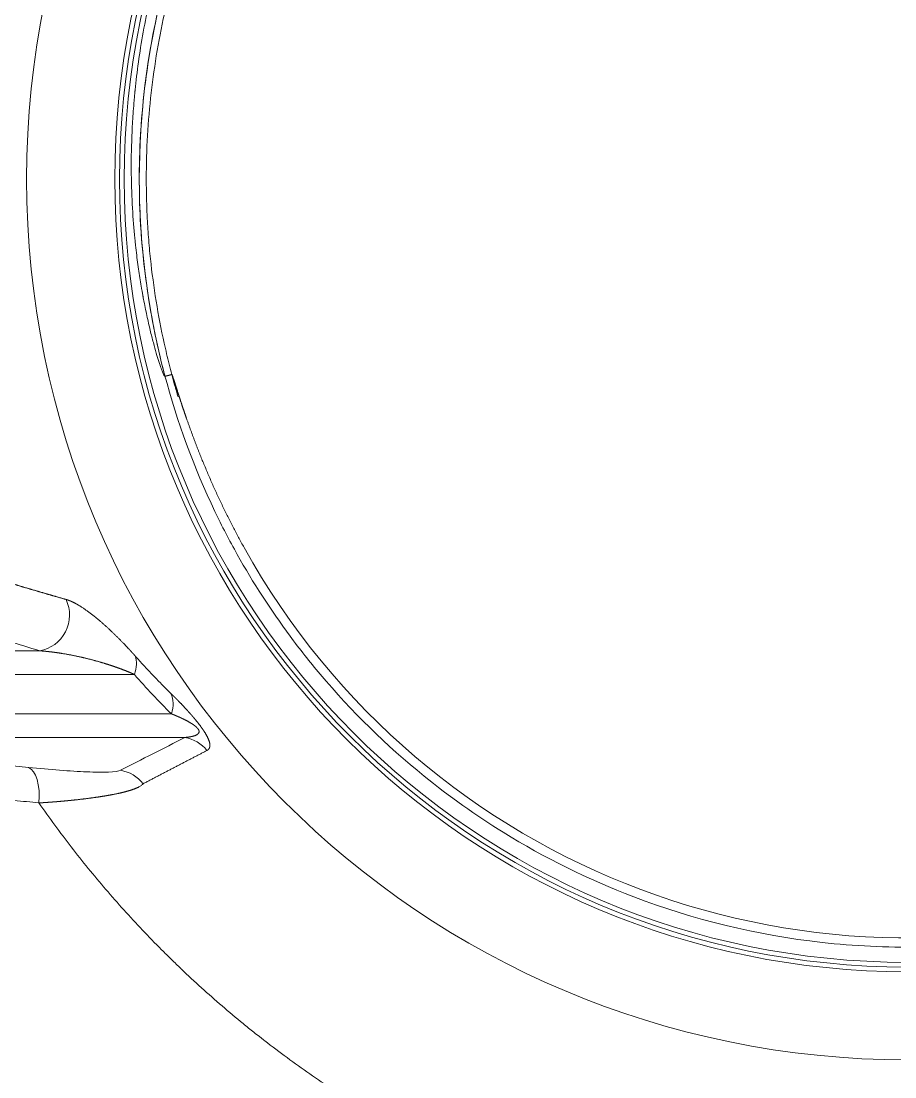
# Model space of a CAD drawing. Header units: millimetres. Extents: x 4664 to 8864, y -38 to 2932.
# Drawn here: x 8027.72 to 8059.36, y 1756.27 to 1794.49 of the extents above; entities that cross this region are included whole.
import ezdxf

# ---------------------------------------------------------------- set-up
doc = ezdxf.new("R2010")
doc.units = ezdxf.units.MM

msp = doc.modelspace()

# ---------------------------------------------------------------- linework, layer by layer
at = {"lineweight": 5}
for p, q in [((8019.143, 1771.695), (8028.396, 1771.695)), ((8031.823, 1770.839), (8019.317, 1770.839)), ((8019.317, 1769.414), (8033.163, 1769.414)), ((8033.649, 1768.558), (8019.143, 1768.558))]:
    msp.add_line(p, q, dxfattribs=at)
for radius in [31.888, 28.697, 28.528, 28.358]:
    msp.add_circle((8059.81, 1788.775), radius, dxfattribs=at)
msp.add_arc((8059.81, 1788.775), 27.471, 209.0561, 10.6295, dxfattribs=at)
at = {"lineweight": 5, "extrusion": (0, 0, -1)}
for centre, major_axis, ratio, start_param, end_param in [((8028.201, 1772.979), (-0.381, -1.249), 0.971679, 3.967045, 5.824969), ((8030.754, 1770.839), (-0.982, -0.861), 0.685493, 3.382416, 4.048812), ((8053.666, 1788.775), (28.646, 0), 0.967774, 2.368458, 2.437969), ((8032.094, 1769.414), (-0.92, -0.927), 0.712004, 3.391486, 4.097534), ((8033.454, 1767.274), (-0.593, 1.164), 0.984114, 0.629523, 1.361018), ((8060.005, 1755.641), (72.966, -11.202), 0.103887, 4.228301, 4.242301), ((8027.796, 1766.189), (-0.13, -1.299), 0.436932, 3.258064, 4.668755), ((8031.13, 1766.086), (0.596, -1.162), 0.984226, 3.773697, 4.519953), ((8059.81, 1754.357), (71.66, -11.206), 0.105691, 4.227721, 4.241721)]:
    msp.add_ellipse(centre, major_axis=major_axis, ratio=ratio, start_param=start_param, end_param=end_param, dxfattribs=at)
at = {"lineweight": 5}
for points, degree, knots in [([(8032.933, 1781.633), (8032.927, 1781.631), (8032.917, 1781.641), (8032.892, 1781.683), (8032.876, 1781.716), (8032.838, 1781.805), (8032.817, 1781.861), (8032.768, 1781.996), (8032.741, 1782.075), (8032.682, 1782.257), (8032.651, 1782.36), (8032.583, 1782.589), (8032.547, 1782.716), (8032.473, 1782.993), (8032.435, 1783.143), (8032.356, 1783.469), (8032.316, 1783.643), (8032.235, 1784.018), (8032.194, 1784.217), (8032.149, 1784.455), (8032.143, 1784.485), (8032.138, 1784.516), (8032.137, 1784.519), (8032.137, 1784.52), (8032.137, 1784.52), (8032.137, 1784.52), (8032.137, 1784.52), (8032.137, 1784.521), (8032.136, 1784.522), (8032.136, 1784.526), (8032.134, 1784.535), (8032.128, 1784.566), (8032.115, 1784.64), (8032.102, 1784.71), (8032.061, 1784.946), (8032.028, 1785.146), (8031.965, 1785.568), (8031.935, 1785.789), (8031.892, 1786.138), (8031.878, 1786.257), (8031.858, 1786.44), (8031.849, 1786.533), (8031.838, 1786.642), (8031.832, 1786.697), (8031.83, 1786.725), (8031.828, 1786.739), (8031.828, 1786.746), (8031.827, 1786.75), (8031.827, 1786.751), (8031.827, 1786.752), (8031.827, 1786.753), (8031.827, 1786.753), (8031.827, 1786.753), (8031.827, 1786.753), (8031.794, 1787.104), (8031.766, 1787.477), (8031.725, 1788.267), (8031.712, 1788.684), (8031.708, 1789.56), (8031.717, 1790.019), (8031.75, 1790.739), (8031.764, 1790.985), (8031.792, 1791.36), (8031.802, 1791.487), (8031.819, 1791.678), (8031.827, 1791.774), (8031.838, 1791.887), (8031.844, 1791.944), (8031.847, 1791.973), (8031.848, 1791.987), (8031.849, 1791.994), (8031.849, 1791.997), (8031.849, 1791.999), (8031.849, 1792), (8031.849, 1792.001), (8031.849, 1792.001), (8031.849, 1792.001), (8031.849, 1792.001), (8031.882, 1792.324), (8031.922, 1792.66), (8032.019, 1793.358), (8032.076, 1793.72), (8032.211, 1794.468), (8032.289, 1794.855), (8032.468, 1795.651), (8032.569, 1796.061), (8032.799, 1796.903), (8032.928, 1797.335), (8033.216, 1798.219), (8033.376, 1798.671), (8033.731, 1799.592), (8033.925, 1800.061), (8034.246, 1800.775), (8034.357, 1801.015), (8034.532, 1801.376), (8034.592, 1801.497), (8034.683, 1801.679), (8034.713, 1801.74), (8034.76, 1801.831), (8034.776, 1801.861), (8034.799, 1801.907), (8034.811, 1801.93), (8034.825, 1801.956), (8034.832, 1801.97), (8034.835, 1801.976), (8034.837, 1801.98), (8034.838, 1801.981), (8034.838, 1801.982), (8034.838, 1801.983), (8034.838, 1801.983), (8034.839, 1801.983), (8034.839, 1801.983), (8035.003, 1802.3), (8035.179, 1802.622), (8035.552, 1803.276), (8035.75, 1803.608), (8036.171, 1804.278), (8036.394, 1804.617), (8036.865, 1805.3), (8037.114, 1805.644), (8037.902, 1806.682), (8038.482, 1807.379), (8039.445, 1808.42), (8039.782, 1808.766), (8040.31, 1809.281), (8040.49, 1809.452), (8040.767, 1809.708), (8040.907, 1809.835), (8041.073, 1809.983), (8041.156, 1810.057), (8041.198, 1810.094), (8041.219, 1810.113), (8041.23, 1810.122), (8041.235, 1810.126), (8041.238, 1810.129), (8041.239, 1810.13), (8041.239, 1810.13), (8041.24, 1810.131), (8041.24, 1810.131), (8041.24, 1810.131), (8041.24, 1810.131), (8041.46, 1810.324), (8041.697, 1810.525), (8042.206, 1810.941), (8042.478, 1811.156), (8043.059, 1811.597), (8043.368, 1811.822), (8044.026, 1812.279), (8044.374, 1812.511), (8045.112, 1812.976), (8045.501, 1813.21), (8046.322, 1813.674), (8046.755, 1813.905), (8047.436, 1814.245), (8047.669, 1814.357), (8048.146, 1814.578), (8048.39, 1814.687), (8048.889, 1814.902), (8049.145, 1815.007), (8049.536, 1815.162), (8049.668, 1815.213), (8049.868, 1815.289), (8049.969, 1815.326), (8050.087, 1815.37), (8050.146, 1815.391), (8050.176, 1815.402), (8050.191, 1815.407), (8050.198, 1815.41), (8050.202, 1815.411), (8050.204, 1815.412), (8050.205, 1815.412), (8050.205, 1815.413), (8050.205, 1815.413), (8050.493, 1815.516), (8050.777, 1815.613), (8051.337, 1815.795), (8051.613, 1815.88), (8052.429, 1816.118), (8052.957, 1816.253), (8053.977, 1816.487), (8054.47, 1816.584), (8055.416, 1816.748), (8055.869, 1816.814), (8056.737, 1816.921), (8057.151, 1816.962), (8057.937, 1817.023), (8058.309, 1817.044), (8059.011, 1817.071), (8059.341, 1817.077), (8059.803, 1817.078), (8059.951, 1817.077), (8060.166, 1817.074), (8060.237, 1817.073), (8060.34, 1817.071), (8060.391, 1817.07), (8060.45, 1817.068), (8060.479, 1817.067), (8060.494, 1817.067), (8060.501, 1817.067), (8060.504, 1817.067), (8060.506, 1817.067), (8060.507, 1817.067), (8060.508, 1817.067), (8060.508, 1817.067), (8060.508, 1817.067), (8060.508, 1817.067), (8060.508, 1817.067), (8061.014, 1817.053), (8061.511, 1817.025), (8062.484, 1816.946), (8062.96, 1816.895), (8063.893, 1816.771), (8064.349, 1816.698), (8065.239, 1816.534), (8065.673, 1816.443), (8066.52, 1816.246), (8066.932, 1816.139), (8067.734, 1815.913), (8068.124, 1815.794), (8068.881, 1815.544), (8069.248, 1815.414), (8069.781, 1815.213), (8069.957, 1815.145), (8070.215, 1815.041), (8070.343, 1814.989), (8070.491, 1814.928), (8070.565, 1814.897), (8070.601, 1814.882), (8070.619, 1814.874), (8070.629, 1814.87), (8070.633, 1814.868), (8070.635, 1814.867), (8070.637, 1814.867), (8070.637, 1814.867), (8070.637, 1814.866), (8070.638, 1814.866), (8070.638, 1814.866), (8070.638, 1814.866), (8071.135, 1814.656), (8071.614, 1814.436), (8072.536, 1813.983), (8072.979, 1813.749), (8073.831, 1813.271), (8074.24, 1813.027), (8075.023, 1812.534), (8075.397, 1812.284), (8076.112, 1811.784), (8076.452, 1811.533), (8077.101, 1811.033), (8077.409, 1810.783), (8077.995, 1810.29), (8078.273, 1810.046), (8078.667, 1809.685), (8078.795, 1809.566), (8078.982, 1809.389), (8079.074, 1809.3), (8079.179, 1809.198), (8079.231, 1809.147), (8079.257, 1809.122), (8079.27, 1809.109), (8079.277, 1809.103), (8079.28, 1809.1), (8079.281, 1809.098), (8079.282, 1809.097), (8079.283, 1809.097), (8079.283, 1809.097), (8079.283, 1809.097), (8079.283, 1809.097), (8079.283, 1809.097), (8079.658, 1808.727), (8080.007, 1808.363), (8080.655, 1807.65), (8080.954, 1807.301), (8081.508, 1806.626), (8081.762, 1806.298), (8082.114, 1805.826), (8082.227, 1805.672), (8082.388, 1805.445), (8082.44, 1805.37), (8082.518, 1805.26), (8082.556, 1805.205), (8082.599, 1805.141), (8082.621, 1805.109), (8082.632, 1805.093), (8082.637, 1805.085), (8082.64, 1805.082), (8082.641, 1805.08), (8082.642, 1805.079), (8082.642, 1805.078), (8082.643, 1805.078), (8082.643, 1805.078), (8082.643, 1805.078), (8082.643, 1805.078), (8082.786, 1804.867), (8082.92, 1804.664), (8083.17, 1804.274), (8083.286, 1804.087), (8083.502, 1803.73), (8083.603, 1803.56), (8083.707, 1803.378), (8083.724, 1803.348), (8083.741, 1803.317), (8083.748, 1803.305), (8083.749, 1803.303), (8083.75, 1803.303), (8083.75, 1803.302), (8083.75, 1803.302), (8083.75, 1803.301), (8083.753, 1803.297), (8083.759, 1803.286), (8083.796, 1803.221), (8083.83, 1803.16), (8083.918, 1803.001), (8083.974, 1802.898), (8084.133, 1802.601), (8084.228, 1802.418), (8084.318, 1802.238), (8084.326, 1802.223), (8084.335, 1802.205), (8084.339, 1802.196), (8084.341, 1802.191), (8084.342, 1802.19), (8084.342, 1802.189), (8084.342, 1802.189), (8084.342, 1802.189), (8084.343, 1802.188), (8084.344, 1802.187), (8084.369, 1802.136), (8084.393, 1802.086), (8084.462, 1801.945), (8084.505, 1801.855), (8084.626, 1801.597), (8084.696, 1801.441), (8084.816, 1801.163), (8084.866, 1801.04), (8084.949, 1800.829), (8084.982, 1800.74), (8085.03, 1800.596), (8085.046, 1800.541), (8085.062, 1800.466), (8085.062, 1800.445), (8085.054, 1800.441)], 3, [0, 0, 0, 0, 0.003906, 0.003906, 0.007812, 0.007812, 0.011719, 0.011719, 0.015625, 0.015625, 0.019531, 0.019531, 0.023437, 0.023437, 0.027344, 0.027344, 0.03125, 0.03125, 0.035156, 0.035156, 0.035645, 0.035706, 0.035713, 0.035713, 0.035715, 0.035715, 0.035717, 0.035721, 0.035736, 0.035767, 0.035889, 0.036133, 0.037109, 0.039062, 0.039062, 0.046875, 0.046875, 0.054687, 0.054687, 0.058594, 0.058594, 0.060547, 0.061523, 0.062012, 0.062256, 0.062378, 0.062439, 0.062469, 0.062485, 0.062492, 0.062496, 0.062498, 0.062498, 0.0625, 0.0625, 0.078125, 0.078125, 0.09375, 0.09375, 0.109375, 0.109375, 0.117187, 0.117187, 0.121094, 0.121094, 0.123047, 0.124023, 0.124512, 0.124756, 0.124878, 0.124939, 0.124969, 0.124985, 0.124992, 0.124996, 0.124998, 0.124998, 0.125, 0.125, 0.140625, 0.140625, 0.15625, 0.15625, 0.171875, 0.171875, 0.1875, 0.1875, 0.203125, 0.203125, 0.21875, 0.21875, 0.234375, 0.234375, 0.242187, 0.242187, 0.246094, 0.246094, 0.248047, 0.248047, 0.249023, 0.249023, 0.249512, 0.249756, 0.249878, 0.249939, 0.249969, 0.249985, 0.249992, 0.249996, 0.249998, 0.249998, 0.25, 0.25, 0.265625, 0.265625, 0.28125, 0.28125, 0.296875, 0.296875, 0.3125, 0.3125, 0.34375, 0.34375, 0.359375, 0.359375, 0.367187, 0.367187, 0.371094, 0.373047, 0.374023, 0.374512, 0.374756, 0.374878, 0.374939, 0.374969, 0.374985, 0.374992, 0.374996, 0.374998, 0.374998, 0.375, 0.375, 0.390625, 0.390625, 0.40625, 0.40625, 0.421875, 0.421875, 0.4375, 0.4375, 0.453125, 0.453125, 0.46875, 0.46875, 0.476562, 0.476562, 0.484375, 0.484375, 0.492187, 0.492187, 0.496094, 0.496094, 0.498047, 0.499023, 0.499512, 0.499756, 0.499878, 0.499939, 0.499969, 0.499985, 0.499992, 0.499992, 0.5, 0.5, 0.507812, 0.507812, 0.515625, 0.515625, 0.53125, 0.53125, 0.546875, 0.546875, 0.5625, 0.5625, 0.578125, 0.578125, 0.59375, 0.59375, 0.609375, 0.609375, 0.617187, 0.617187, 0.621094, 0.621094, 0.623047, 0.624023, 0.624512, 0.624756, 0.624878, 0.624939, 0.624969, 0.624985, 0.624992, 0.624996, 0.624998, 0.624998, 0.625, 0.625, 0.640625, 0.640625, 0.65625, 0.65625, 0.671875, 0.671875, 0.6875, 0.6875, 0.703125, 0.703125, 0.71875, 0.71875, 0.734375, 0.734375, 0.742187, 0.742187, 0.746094, 0.748047, 0.749023, 0.749512, 0.749756, 0.749878, 0.749939, 0.749969, 0.749985, 0.749992, 0.749996, 0.749998, 0.749998, 0.75, 0.75, 0.765625, 0.765625, 0.78125, 0.78125, 0.796875, 0.796875, 0.8125, 0.8125, 0.828125, 0.828125, 0.84375, 0.84375, 0.859375, 0.859375, 0.867188, 0.867188, 0.871094, 0.873047, 0.874023, 0.874512, 0.874756, 0.874878, 0.874939, 0.874969, 0.874985, 0.874992, 0.874996, 0.874998, 0.874998, 0.875, 0.875, 0.890625, 0.890625, 0.90625, 0.90625, 0.921875, 0.921875, 0.929688, 0.929688, 0.933594, 0.933594, 0.935547, 0.936523, 0.937012, 0.937256, 0.937378, 0.937439, 0.937469, 0.937485, 0.937492, 0.937496, 0.937498, 0.937498, 0.9375, 0.9375, 0.945313, 0.945313, 0.953125, 0.953125, 0.960938, 0.960938, 0.961914, 0.962402, 0.962463, 0.962494, 0.962494, 0.962502, 0.962502, 0.962509, 0.962524, 0.962646, 0.962891, 0.964844, 0.964844, 0.96875, 0.96875, 0.976563, 0.976563, 0.977051, 0.977295, 0.977417, 0.977478, 0.977493, 0.977497, 0.977497, 0.977501, 0.977501, 0.977509, 0.977539, 0.978516, 0.978516, 0.980469, 0.980469, 0.984375, 0.984375, 0.988281, 0.988281, 0.992188, 0.992188, 0.996094, 0.996094, 1, 1, 1, 1]), ([(8085.054, 1800.441), (8084.836, 1800.912), (8084.346, 1801.9), (8083.216, 1803.872), (8081.859, 1805.792), (8079.569, 1808.457), (8076.95, 1810.825), (8072.988, 1813.397), (8069.76, 1814.83), (8066.948, 1815.672), (8064.088, 1816.335), (8061.159, 1816.632), (8056.462, 1816.513), (8052.404, 1815.76), (8047.472, 1813.829), (8044.426, 1812.038), (8041.173, 1809.524), (8038.676, 1807.03), (8036.258, 1803.702), (8034.562, 1800.609), (8032.835, 1796.22), (8031.969, 1791.585), (8031.99, 1786.886), (8032.375, 1783.972), (8033.163, 1780.542), (8034.18, 1777.779), (8035.803, 1774.653), (8037.08, 1772.679), (8039.263, 1769.917), (8041.781, 1767.448), (8045.606, 1764.731), (8050.331, 1762.39), (8055.498, 1761.124), (8061.377, 1760.839), (8066.049, 1761.494), (8071.077, 1763.222), (8074.205, 1764.887), (8077.564, 1767.267), (8080.167, 1769.657), (8082.726, 1772.89), (8084.244, 1775.406), (8085.26, 1777.52), (8086.368, 1780.258), (8087.267, 1783.682), (8087.735, 1788.364), (8087.489, 1792.48), (8086.343, 1797.676), (8084.465, 1802.001), (8081.504, 1806.363), (8079.089, 1808.927), (8075.462, 1811.921), (8071.894, 1814.012), (8066.919, 1815.782), (8063.451, 1816.425), (8059.351, 1816.661), (8055.827, 1816.416), (8051.825, 1815.491), (8048.516, 1814.269), (8044.862, 1812.365), (8041.558, 1809.912), (8038.278, 1806.559), (8035.898, 1803.203), (8033.822, 1798.997), (8032.6, 1795.068), (8031.854, 1789.868), (8032.041, 1785.532), (8032.729, 1782.402), (8032.933, 1781.635)], 3, [0, 0, 0, 0, 0.006314, 0.013403, 0.02746, 0.034433, 0.055153, 0.06884, 0.089355, 0.096186, 0.103009, 0.123487, 0.130312, 0.157651, 0.171295, 0.19176, 0.198582, 0.219083, 0.232739, 0.246379, 0.260023, 0.287433, 0.301147, 0.314851, 0.3217, 0.342232, 0.349066, 0.362718, 0.36954, 0.389996, 0.403578, 0.423785, 0.450318, 0.463364, 0.489074, 0.501707, 0.520457, 0.526663, 0.545233, 0.557589, 0.569977, 0.576192, 0.58243, 0.601358, 0.614143, 0.633596, 0.646759, 0.673678, 0.68739, 0.708264, 0.715298, 0.743767, 0.758145, 0.779887, 0.787177, 0.809164, 0.823878, 0.838617, 0.853388, 0.875637, 0.890481, 0.912656, 0.927319, 0.949033, 0.963265, 0.990966, 1, 1, 1, 1]), ([(8084.823, 1800.335), (8084.615, 1800.785), (8084.394, 1801.231), (8083.928, 1802.113), (8083.682, 1802.548), (8083.165, 1803.407), (8082.894, 1803.831), (8082.328, 1804.665), (8081.886, 1805.28), (8081.26, 1806.077), (8080.774, 1806.664), (8080.438, 1807.047), (8080.097, 1807.425), (8079.923, 1807.612), (8079.042, 1808.536), (8077.918, 1809.59), (8076.704, 1810.551), (8075.875, 1811.169), (8075.451, 1811.467), (8074.587, 1812.039), (8074.036, 1812.382), (8073.474, 1812.705), (8073.248, 1812.832), (8073.134, 1812.895), (8072.793, 1813.082), (8071.646, 1813.687), (8070.459, 1814.211), (8069.002, 1814.758), (8068.511, 1814.926), (8067.767, 1815.158), (8067.394, 1815.269), (8067.018, 1815.371), (8066.767, 1815.438), (8066.39, 1815.536), (8066.01, 1815.625), (8065.503, 1815.737), (8065.248, 1815.79), (8064.482, 1815.937), (8062.943, 1816.186), (8061.387, 1816.305), (8060.088, 1816.33), (8059.828, 1816.332), (8059.309, 1816.327), (8059.049, 1816.321), (8058.53, 1816.302), (8058.27, 1816.289), (8057.752, 1816.255), (8056.458, 1816.152), (8054.661, 1815.88), (8052.894, 1815.457), (8052.145, 1815.244), (8051.648, 1815.095), (8051.4, 1815.017), (8050.167, 1814.609), (8049.198, 1814.226), (8047.309, 1813.354), (8046.39, 1812.864), (8045.057, 1812.055), (8044.621, 1811.772), (8043.978, 1811.33), (8043.766, 1811.18), (8043.346, 1810.873), (8042.931, 1810.561), (8042.524, 1810.236), (8042.123, 1809.907), (8041.924, 1809.739), (8041.337, 1809.228), (8040.955, 1808.876), (8039.839, 1807.79), (8039.137, 1807.024), (8037.823, 1805.417), (8037.211, 1804.576), (8036.084, 1802.828), (8035.571, 1801.922), (8034.994, 1800.756), (8034.882, 1800.522), (8034.665, 1800.049), (8034.349, 1799.335), (8033.969, 1798.367), (8033.715, 1797.63), (8033.552, 1797.137), (8033.475, 1796.889), (8033.253, 1796.144), (8032.851, 1794.641), (8032.487, 1792.602), (8032.344, 1791.057), (8032.278, 1790.025), (8032.259, 1789.508), (8032.251, 1788.474), (8032.262, 1787.956), (8032.299, 1787.181), (8032.315, 1786.923), (8032.355, 1786.407), (8032.425, 1785.634), (8032.528, 1784.864), (8032.695, 1783.842), (8032.792, 1783.333), (8032.96, 1782.575), (8033.019, 1782.323), (8033.145, 1781.821), (8033.212, 1781.571), (8033.322, 1781.178), (8033.364, 1781.034), (8033.406, 1780.891)], 3, [0, 0, 0, 0, 0.018766, 0.018766, 0.037532, 0.037532, 0.056298, 0.056298, 0.075064, 0.084447, 0.09383, 0.103213, 0.103213, 0.112596, 0.112596, 0.150128, 0.168894, 0.168894, 0.18766, 0.18766, 0.206425, 0.211117, 0.211117, 0.215808, 0.215808, 0.225191, 0.262723, 0.262723, 0.281489, 0.281489, 0.290872, 0.295564, 0.295564, 0.300255, 0.309638, 0.309638, 0.319021, 0.319021, 0.337787, 0.375319, 0.375319, 0.384702, 0.384702, 0.394085, 0.394085, 0.403468, 0.403468, 0.412851, 0.450383, 0.469149, 0.478532, 0.478532, 0.487915, 0.487915, 0.525447, 0.525447, 0.562979, 0.562979, 0.581744, 0.581744, 0.591127, 0.591127, 0.60051, 0.609893, 0.609893, 0.619276, 0.619276, 0.638042, 0.638042, 0.675574, 0.675574, 0.713106, 0.713106, 0.750638, 0.750638, 0.760021, 0.760021, 0.769404, 0.78817, 0.797553, 0.797553, 0.806936, 0.806936, 0.825702, 0.863234, 0.882, 0.882, 0.900766, 0.900766, 0.919532, 0.919532, 0.928915, 0.928915, 0.938298, 0.957064, 0.957064, 0.975829, 0.975829, 0.985212, 0.985212, 0.994595, 0.994595, 1, 1, 1, 1]), ([(8033.179, 1781.698), (8033.188, 1781.7), (8033.254, 1781.5), (8033.278, 1781.426), (8033.319, 1781.298), (8033.384, 1781.096), (8033.448, 1780.893), (8033.499, 1780.734), (8033.581, 1780.489), (8033.65, 1780.284), (8033.719, 1780.087), (8034.004, 1779.27), (8034.322, 1778.497), (8034.973, 1776.915), (8035.796, 1775.433)], 2, [0, 0, 0, 0.03125, 0.03125, 0.0625, 0.0625, 0.125, 0.125, 0.1875, 0.1875, 0.25, 0.25, 0.5, 0.5, 1, 1, 1]), ([(8029.351, 1773.554), (8029.338, 1773.558), (8029.313, 1773.565), (8029.275, 1773.576), (8029.237, 1773.586), (8029.199, 1773.597), (8029.162, 1773.608), (8029.124, 1773.619), (8029.086, 1773.63), (8029.048, 1773.641), (8029.01, 1773.652), (8028.971, 1773.663), (8028.933, 1773.674), (8028.895, 1773.685), (8028.857, 1773.696), (8028.819, 1773.707), (8028.781, 1773.718), (8028.743, 1773.729), (8028.705, 1773.74), (8028.666, 1773.751), (8028.628, 1773.762), (8028.59, 1773.773), (8028.552, 1773.784), (8028.513, 1773.795), (8028.475, 1773.807), (8028.437, 1773.818), (8028.398, 1773.829), (8028.36, 1773.84), (8028.322, 1773.851), (8028.283, 1773.863), (8028.245, 1773.874), (8028.206, 1773.885), (8028.168, 1773.897), (8028.129, 1773.908), (8028.091, 1773.919), (8028.052, 1773.931), (8028.014, 1773.942), (8027.975, 1773.953), (8027.936, 1773.965), (8027.898, 1773.976), (8027.859, 1773.987), (8027.821, 1773.999), (8027.782, 1774.01), (8027.743, 1774.022), (8027.704, 1774.033), (8027.666, 1774.045), (8027.627, 1774.056), (8027.588, 1774.068), (8027.549, 1774.08), (8027.511, 1774.091), (8027.472, 1774.103), (8027.433, 1774.114), (8027.394, 1774.126), (8027.355, 1774.138), (8027.316, 1774.149), (8027.277, 1774.161), (8027.238, 1774.173), (8027.199, 1774.184), (8027.16, 1774.196), (8027.134, 1774.204), (8027.121, 1774.208)], 3, [0, 0, 0, 0, 0.016733, 0.033484, 0.050253, 0.06704, 0.083845, 0.100667, 0.117507, 0.134366, 0.151241, 0.168135, 0.185047, 0.201976, 0.218923, 0.235888, 0.252871, 0.269872, 0.28689, 0.303927, 0.320981, 0.338053, 0.355143, 0.37225, 0.389376, 0.406519, 0.42368, 0.440859, 0.458056, 0.475271, 0.492503, 0.509753, 0.527021, 0.544307, 0.561611, 0.578933, 0.596272, 0.613629, 0.631004, 0.648397, 0.665808, 0.683237, 0.700683, 0.718147, 0.735629, 0.753129, 0.770647, 0.788182, 0.805736, 0.823307, 0.840896, 0.858503, 0.876128, 0.89377, 0.911431, 0.929109, 0.946805, 0.964519, 0.98225, 1, 1, 1, 1]), ([(8031.848, 1771.515), (8031.846, 1771.516), (8031.843, 1771.52), (8031.838, 1771.525), (8031.834, 1771.531), (8031.829, 1771.536), (8031.824, 1771.541), (8031.819, 1771.547), (8031.815, 1771.552), (8031.81, 1771.557), (8031.805, 1771.563), (8031.8, 1771.568), (8031.796, 1771.573), (8031.791, 1771.578), (8031.786, 1771.584), (8031.781, 1771.589), (8031.777, 1771.594), (8031.772, 1771.6), (8031.767, 1771.605), (8031.762, 1771.61), (8031.758, 1771.615), (8031.753, 1771.621), (8031.748, 1771.626), (8031.743, 1771.631), (8031.738, 1771.637), (8031.734, 1771.642), (8031.729, 1771.647), (8031.724, 1771.652), (8031.719, 1771.658), (8031.715, 1771.663), (8031.71, 1771.668), (8031.705, 1771.673), (8031.7, 1771.678), (8031.695, 1771.684), (8031.691, 1771.689), (8031.686, 1771.694), (8031.681, 1771.699), (8031.676, 1771.704), (8031.672, 1771.71), (8031.667, 1771.715), (8031.662, 1771.72), (8031.657, 1771.725), (8031.652, 1771.73), (8031.648, 1771.736), (8031.643, 1771.741), (8031.638, 1771.746), (8031.633, 1771.751), (8031.613, 1771.773), (8031.578, 1771.811), (8031.527, 1771.865), (8031.475, 1771.919), (8031.429, 1771.967), (8031.389, 1772.008), (8031.355, 1772.043), (8031.321, 1772.078), (8031.286, 1772.113), (8031.252, 1772.147), (8031.217, 1772.181), (8031.183, 1772.215), (8031.149, 1772.249), (8031.114, 1772.283), (8031.08, 1772.316), (8031.031, 1772.363), (8030.969, 1772.422), (8030.894, 1772.492), (8030.819, 1772.561), (8030.745, 1772.628), (8030.671, 1772.693), (8030.598, 1772.757), (8030.525, 1772.819), (8030.453, 1772.879), (8030.372, 1772.945), (8030.282, 1773.015), (8030.186, 1773.088), (8030.092, 1773.157), (8030, 1773.221), (8029.91, 1773.281), (8029.847, 1773.32), (8029.812, 1773.341), (8029.801, 1773.347), (8029.791, 1773.353), (8029.781, 1773.359), (8029.771, 1773.365), (8029.761, 1773.371), (8029.751, 1773.377), (8029.741, 1773.382), (8029.731, 1773.388), (8029.721, 1773.394), (8029.711, 1773.399), (8029.701, 1773.404), (8029.691, 1773.41), (8029.682, 1773.415), (8029.672, 1773.42), (8029.662, 1773.425), (8029.653, 1773.43), (8029.643, 1773.435), (8029.634, 1773.44), (8029.624, 1773.445), (8029.615, 1773.449), (8029.605, 1773.454), (8029.596, 1773.458), (8029.587, 1773.463), (8029.577, 1773.467), (8029.568, 1773.472), (8029.559, 1773.476), (8029.55, 1773.48), (8029.541, 1773.484), (8029.532, 1773.488), (8029.523, 1773.492), (8029.514, 1773.496), (8029.505, 1773.5), (8029.496, 1773.503), (8029.487, 1773.507), (8029.478, 1773.51), (8029.469, 1773.514), (8029.461, 1773.517), (8029.452, 1773.52), (8029.443, 1773.524), (8029.435, 1773.527), (8029.426, 1773.53), (8029.418, 1773.533), (8029.409, 1773.536), (8029.401, 1773.539), (8029.392, 1773.541), (8029.384, 1773.544), (8029.376, 1773.547), (8029.367, 1773.549), (8029.359, 1773.552), (8029.354, 1773.553), (8029.351, 1773.554)], 3, [0, 0, 0, 0, 0.001322, 0.002647, 0.003973, 0.005302, 0.006632, 0.007965, 0.0093, 0.010636, 0.011975, 0.013316, 0.014659, 0.016005, 0.017352, 0.018701, 0.020053, 0.021406, 0.022762, 0.02412, 0.02548, 0.026842, 0.028207, 0.029573, 0.030942, 0.032313, 0.033685, 0.035061, 0.036438, 0.037817, 0.039199, 0.040583, 0.041969, 0.043357, 0.044748, 0.046141, 0.047535, 0.048933, 0.050332, 0.051734, 0.053137, 0.054543, 0.055952, 0.057362, 0.058775, 0.06019, 0.061608, 0.063027, 0.078032, 0.093455, 0.1093, 0.125573, 0.13638, 0.147294, 0.158316, 0.169445, 0.180685, 0.192034, 0.203495, 0.215068, 0.226754, 0.238554, 0.250469, 0.276958, 0.30377, 0.330914, 0.358396, 0.386224, 0.414403, 0.442942, 0.471845, 0.501119, 0.542073, 0.583224, 0.624587, 0.666176, 0.708006, 0.750091, 0.755083, 0.760071, 0.765055, 0.770035, 0.775011, 0.779983, 0.784951, 0.789915, 0.794876, 0.799832, 0.804784, 0.809733, 0.814678, 0.819619, 0.824556, 0.82949, 0.83442, 0.839346, 0.844268, 0.849187, 0.854102, 0.859014, 0.863922, 0.868826, 0.873727, 0.878625, 0.883519, 0.88841, 0.893297, 0.89818, 0.903061, 0.907938, 0.912812, 0.917682, 0.922549, 0.927413, 0.932274, 0.937131, 0.941985, 0.946837, 0.951685, 0.95653, 0.961372, 0.966211, 0.971046, 0.975879, 0.980709, 0.985536, 0.99036, 0.995182, 1, 1, 1, 1]), ([(8028.396, 1771.695), (8028.399, 1771.695), (8028.407, 1771.694), (8028.419, 1771.693), (8028.43, 1771.693), (8028.442, 1771.692), (8028.454, 1771.691), (8028.467, 1771.69), (8028.479, 1771.689), (8028.492, 1771.688), (8028.504, 1771.687), (8028.517, 1771.686), (8028.53, 1771.685), (8028.544, 1771.684), (8028.557, 1771.682), (8028.57, 1771.681), (8028.584, 1771.68), (8028.598, 1771.679), (8028.612, 1771.677), (8028.626, 1771.676), (8028.641, 1771.674), (8028.655, 1771.673), (8028.67, 1771.672), (8028.685, 1771.67), (8028.7, 1771.668), (8028.715, 1771.667), (8028.73, 1771.665), (8028.746, 1771.663), (8028.761, 1771.662), (8028.777, 1771.66), (8028.793, 1771.658), (8028.809, 1771.656), (8028.826, 1771.654), (8028.842, 1771.652), (8028.859, 1771.65), (8028.876, 1771.648), (8028.893, 1771.646), (8028.91, 1771.643), (8028.927, 1771.641), (8028.945, 1771.639), (8028.963, 1771.636), (8028.98, 1771.634), (8028.998, 1771.631), (8029.017, 1771.629), (8029.035, 1771.626), (8029.054, 1771.623), (8029.072, 1771.621), (8029.091, 1771.618), (8029.11, 1771.615), (8029.13, 1771.612), (8029.149, 1771.609), (8029.169, 1771.606), (8029.204, 1771.6), (8029.253, 1771.592), (8029.316, 1771.582), (8029.377, 1771.571), (8029.435, 1771.56), (8029.492, 1771.55), (8029.546, 1771.539), (8029.598, 1771.529), (8029.648, 1771.519), (8029.695, 1771.509), (8029.74, 1771.499), (8029.783, 1771.49), (8029.824, 1771.481), (8029.862, 1771.473), (8029.898, 1771.465), (8029.931, 1771.457), (8029.962, 1771.45), (8029.991, 1771.443), (8030.024, 1771.436), (8030.063, 1771.426), (8030.109, 1771.415), (8030.154, 1771.404), (8030.198, 1771.393), (8030.241, 1771.382), (8030.284, 1771.37), (8030.326, 1771.359), (8030.368, 1771.348), (8030.408, 1771.337), (8030.449, 1771.326), (8030.488, 1771.315), (8030.527, 1771.304), (8030.565, 1771.293), (8030.603, 1771.282), (8030.639, 1771.271), (8030.675, 1771.261), (8030.707, 1771.251), (8030.734, 1771.243), (8030.758, 1771.236), (8030.781, 1771.228), (8030.804, 1771.221), (8030.827, 1771.214), (8030.85, 1771.207), (8030.872, 1771.2), (8030.895, 1771.192), (8030.917, 1771.185), (8030.939, 1771.178), (8030.961, 1771.171), (8030.983, 1771.164), (8031.005, 1771.156), (8031.026, 1771.149), (8031.048, 1771.142), (8031.069, 1771.135), (8031.09, 1771.127), (8031.111, 1771.12), (8031.132, 1771.113), (8031.153, 1771.106), (8031.173, 1771.098), (8031.193, 1771.091), (8031.214, 1771.084), (8031.234, 1771.077), (8031.254, 1771.069), (8031.273, 1771.062), (8031.293, 1771.055), (8031.313, 1771.048), (8031.332, 1771.041), (8031.351, 1771.034), (8031.37, 1771.026), (8031.389, 1771.019), (8031.408, 1771.012), (8031.426, 1771.005), (8031.444, 1770.998), (8031.463, 1770.991), (8031.481, 1770.984), (8031.499, 1770.977), (8031.516, 1770.97), (8031.534, 1770.962), (8031.551, 1770.955), (8031.569, 1770.948), (8031.586, 1770.941), (8031.603, 1770.935), (8031.62, 1770.928), (8031.636, 1770.921), (8031.653, 1770.914), (8031.669, 1770.907), (8031.685, 1770.9), (8031.701, 1770.893), (8031.717, 1770.886), (8031.733, 1770.879), (8031.748, 1770.873), (8031.764, 1770.866), (8031.779, 1770.859), (8031.794, 1770.852), (8031.809, 1770.846), (8031.818, 1770.841), (8031.823, 1770.839)], 3, [0, 0, 0, 0, 0.003698, 0.007443, 0.011237, 0.015079, 0.01897, 0.022908, 0.026895, 0.030929, 0.035012, 0.039143, 0.043323, 0.04755, 0.051826, 0.056149, 0.060521, 0.064941, 0.069409, 0.073926, 0.07849, 0.083103, 0.087764, 0.092473, 0.09723, 0.102035, 0.106889, 0.111791, 0.116741, 0.121739, 0.126785, 0.131879, 0.137022, 0.142212, 0.147451, 0.152738, 0.158073, 0.163457, 0.168888, 0.174368, 0.179896, 0.185472, 0.191096, 0.196769, 0.202489, 0.208258, 0.214075, 0.21994, 0.225853, 0.231814, 0.237824, 0.243882, 0.249987, 0.270025, 0.289338, 0.307927, 0.325791, 0.34293, 0.359344, 0.375033, 0.389998, 0.404238, 0.417754, 0.430545, 0.442611, 0.453952, 0.464569, 0.47446, 0.483628, 0.49207, 0.499788, 0.513325, 0.526641, 0.539736, 0.552611, 0.565265, 0.577698, 0.58991, 0.601901, 0.613672, 0.625222, 0.636551, 0.64766, 0.658547, 0.669214, 0.679661, 0.689886, 0.699891, 0.706514, 0.713086, 0.719607, 0.726077, 0.732496, 0.738864, 0.745181, 0.751448, 0.757663, 0.763827, 0.769941, 0.776003, 0.782015, 0.787976, 0.793886, 0.799745, 0.805553, 0.811311, 0.817017, 0.822673, 0.828278, 0.833832, 0.839335, 0.844787, 0.850189, 0.855539, 0.860839, 0.866088, 0.871287, 0.876434, 0.881531, 0.886577, 0.891572, 0.896517, 0.901411, 0.906254, 0.911046, 0.915788, 0.920479, 0.92512, 0.929709, 0.934248, 0.938737, 0.943175, 0.947562, 0.951899, 0.956185, 0.96042, 0.964606, 0.96874, 0.972824, 0.976858, 0.980841, 0.984773, 0.988656, 0.992487, 0.996269, 1, 1, 1, 1]), ([(8033.148, 1770.151), (8033.143, 1770.156), (8033.132, 1770.166), (8033.116, 1770.182), (8033.1, 1770.198), (8033.084, 1770.214), (8033.068, 1770.229), (8033.052, 1770.245), (8033.036, 1770.261), (8033.02, 1770.277), (8033.004, 1770.293), (8032.988, 1770.308), (8032.972, 1770.324), (8032.956, 1770.34), (8032.94, 1770.356), (8032.924, 1770.372), (8032.909, 1770.388), (8032.893, 1770.403), (8032.877, 1770.419), (8032.861, 1770.435), (8032.846, 1770.451), (8032.83, 1770.467), (8032.814, 1770.483), (8032.798, 1770.499), (8032.783, 1770.515), (8032.767, 1770.531), (8032.751, 1770.547), (8032.736, 1770.563), (8032.72, 1770.578), (8032.705, 1770.594), (8032.689, 1770.61), (8032.674, 1770.626), (8032.658, 1770.642), (8032.643, 1770.658), (8032.627, 1770.674), (8032.612, 1770.69), (8032.596, 1770.706), (8032.581, 1770.722), (8032.565, 1770.738), (8032.55, 1770.754), (8032.535, 1770.77), (8032.519, 1770.786), (8032.504, 1770.802), (8032.489, 1770.818), (8032.473, 1770.834), (8032.458, 1770.851), (8032.443, 1770.867), (8032.428, 1770.883), (8032.412, 1770.899), (8032.397, 1770.915), (8032.382, 1770.931), (8032.367, 1770.947), (8032.352, 1770.963), (8032.336, 1770.979), (8032.321, 1770.995), (8032.306, 1771.012), (8032.291, 1771.028), (8032.276, 1771.044), (8032.261, 1771.06), (8032.246, 1771.076), (8032.231, 1771.092), (8032.216, 1771.108), (8032.201, 1771.125), (8032.186, 1771.141), (8032.171, 1771.157), (8032.156, 1771.173), (8032.142, 1771.189), (8032.127, 1771.206), (8032.112, 1771.222), (8032.097, 1771.238), (8032.082, 1771.254), (8032.067, 1771.27), (8032.053, 1771.287), (8032.038, 1771.303), (8032.023, 1771.319), (8032.009, 1771.335), (8031.994, 1771.352), (8031.979, 1771.368), (8031.965, 1771.384), (8031.95, 1771.4), (8031.935, 1771.417), (8031.921, 1771.433), (8031.906, 1771.449), (8031.892, 1771.466), (8031.877, 1771.482), (8031.862, 1771.498), (8031.853, 1771.509), (8031.848, 1771.515)], 3, [0, 0, 0, 0, 0.012165, 0.024321, 0.036467, 0.048603, 0.06073, 0.072848, 0.084956, 0.097054, 0.109143, 0.121222, 0.133292, 0.145352, 0.157402, 0.169443, 0.181475, 0.193496, 0.205509, 0.217512, 0.229505, 0.241489, 0.253463, 0.265427, 0.277382, 0.289328, 0.301264, 0.31319, 0.325107, 0.337015, 0.348913, 0.360801, 0.37268, 0.384549, 0.396409, 0.408259, 0.4201, 0.431931, 0.443752, 0.455564, 0.467367, 0.47916, 0.490943, 0.502717, 0.514482, 0.526237, 0.537982, 0.549718, 0.561444, 0.573161, 0.584868, 0.596566, 0.608254, 0.619933, 0.631602, 0.643262, 0.654912, 0.666553, 0.678184, 0.689806, 0.701418, 0.713021, 0.724614, 0.736197, 0.747772, 0.759336, 0.770891, 0.782437, 0.793973, 0.8055, 0.817017, 0.828524, 0.840023, 0.851511, 0.86299, 0.87446, 0.88592, 0.897371, 0.908812, 0.920244, 0.931666, 0.943079, 0.954482, 0.965876, 0.97726, 0.988635, 1, 1, 1, 1]), ([(8034.451, 1768.087), (8034.452, 1768.087), (8034.453, 1768.088), (8034.455, 1768.089), (8034.457, 1768.09), (8034.459, 1768.091), (8034.461, 1768.092), (8034.463, 1768.094), (8034.465, 1768.095), (8034.467, 1768.096), (8034.469, 1768.097), (8034.47, 1768.098), (8034.472, 1768.099), (8034.474, 1768.101), (8034.476, 1768.102), (8034.478, 1768.103), (8034.479, 1768.104), (8034.481, 1768.105), (8034.483, 1768.107), (8034.484, 1768.108), (8034.486, 1768.109), (8034.488, 1768.11), (8034.489, 1768.112), (8034.491, 1768.113), (8034.493, 1768.114), (8034.494, 1768.116), (8034.496, 1768.117), (8034.497, 1768.118), (8034.499, 1768.12), (8034.5, 1768.121), (8034.502, 1768.122), (8034.503, 1768.124), (8034.505, 1768.125), (8034.506, 1768.127), (8034.507, 1768.128), (8034.509, 1768.129), (8034.51, 1768.131), (8034.511, 1768.132), (8034.513, 1768.134), (8034.514, 1768.135), (8034.515, 1768.137), (8034.516, 1768.138), (8034.518, 1768.14), (8034.519, 1768.141), (8034.52, 1768.143), (8034.521, 1768.144), (8034.522, 1768.146), (8034.526, 1768.151), (8034.532, 1768.16), (8034.539, 1768.173), (8034.544, 1768.187), (8034.549, 1768.203), (8034.553, 1768.219), (8034.556, 1768.236), (8034.558, 1768.25), (8034.558, 1768.263), (8034.558, 1768.272), (8034.558, 1768.282), (8034.558, 1768.291), (8034.557, 1768.301), (8034.557, 1768.311), (8034.555, 1768.321), (8034.554, 1768.332), (8034.552, 1768.343), (8034.55, 1768.353), (8034.548, 1768.364), (8034.545, 1768.376), (8034.542, 1768.387), (8034.539, 1768.398), (8034.536, 1768.41), (8034.532, 1768.422), (8034.527, 1768.437), (8034.521, 1768.455), (8034.512, 1768.477), (8034.503, 1768.499), (8034.493, 1768.522), (8034.483, 1768.545), (8034.471, 1768.569), (8034.459, 1768.593), (8034.446, 1768.618), (8034.432, 1768.643), (8034.417, 1768.669), (8034.402, 1768.695), (8034.386, 1768.722), (8034.372, 1768.744), (8034.361, 1768.761), (8034.354, 1768.772), (8034.347, 1768.783), (8034.34, 1768.794), (8034.332, 1768.805), (8034.325, 1768.816), (8034.317, 1768.828), (8034.309, 1768.839), (8034.301, 1768.851), (8034.293, 1768.863), (8034.285, 1768.875), (8034.276, 1768.887), (8034.267, 1768.899), (8034.259, 1768.911), (8034.25, 1768.924), (8034.241, 1768.936), (8034.232, 1768.949), (8034.219, 1768.966), (8034.202, 1768.988), (8034.182, 1769.015), (8034.162, 1769.042), (8034.141, 1769.068), (8034.12, 1769.095), (8034.098, 1769.122), (8034.077, 1769.149), (8034.059, 1769.171), (8034.045, 1769.189), (8034.034, 1769.201), (8034.024, 1769.214), (8034.014, 1769.226), (8034.003, 1769.239), (8033.992, 1769.252), (8033.982, 1769.264), (8033.971, 1769.277), (8033.96, 1769.29), (8033.949, 1769.303), (8033.938, 1769.316), (8033.927, 1769.329), (8033.916, 1769.342), (8033.905, 1769.355), (8033.893, 1769.368), (8033.882, 1769.381), (8033.87, 1769.394), (8033.859, 1769.407), (8033.847, 1769.42), (8033.835, 1769.434), (8033.824, 1769.447), (8033.812, 1769.46), (8033.8, 1769.473), (8033.788, 1769.487), (8033.776, 1769.5), (8033.763, 1769.514), (8033.751, 1769.527), (8033.739, 1769.541), (8033.724, 1769.558), (8033.705, 1769.578), (8033.684, 1769.6), (8033.663, 1769.623), (8033.642, 1769.646), (8033.621, 1769.669), (8033.599, 1769.692), (8033.578, 1769.715), (8033.556, 1769.737), (8033.535, 1769.76), (8033.513, 1769.783), (8033.491, 1769.805), (8033.47, 1769.828), (8033.448, 1769.85), (8033.429, 1769.869), (8033.415, 1769.884), (8033.404, 1769.895), (8033.393, 1769.906), (8033.382, 1769.918), (8033.371, 1769.929), (8033.36, 1769.94), (8033.348, 1769.952), (8033.337, 1769.963), (8033.326, 1769.975), (8033.314, 1769.986), (8033.303, 1769.997), (8033.291, 1770.009), (8033.28, 1770.021), (8033.268, 1770.032), (8033.256, 1770.044), (8033.244, 1770.056), (8033.233, 1770.067), (8033.221, 1770.079), (8033.209, 1770.091), (8033.197, 1770.103), (8033.185, 1770.115), (8033.172, 1770.127), (8033.16, 1770.139), (8033.152, 1770.147), (8033.148, 1770.151)], 3, [0, 0, 0, 0, 0.002985, 0.005959, 0.00892, 0.011868, 0.014805, 0.017729, 0.020641, 0.023541, 0.026428, 0.029304, 0.032167, 0.035018, 0.037857, 0.040683, 0.043498, 0.0463, 0.04909, 0.051868, 0.054634, 0.057388, 0.06013, 0.062859, 0.065577, 0.068282, 0.070975, 0.073657, 0.076326, 0.078983, 0.081628, 0.084261, 0.086882, 0.089491, 0.092088, 0.094673, 0.097246, 0.099807, 0.102356, 0.104893, 0.107418, 0.109932, 0.112433, 0.114922, 0.1174, 0.119866, 0.122319, 0.124761, 0.143506, 0.161931, 0.180043, 0.197849, 0.215354, 0.232566, 0.249492, 0.257781, 0.265949, 0.273996, 0.281926, 0.289738, 0.297435, 0.305017, 0.312486, 0.319845, 0.327094, 0.334235, 0.34127, 0.348201, 0.35503, 0.361759, 0.36839, 0.374926, 0.385963, 0.396705, 0.407166, 0.417361, 0.427305, 0.437018, 0.446517, 0.455823, 0.464957, 0.473941, 0.4828, 0.491559, 0.500242, 0.503629, 0.507017, 0.510408, 0.513803, 0.517204, 0.520614, 0.524035, 0.527467, 0.530914, 0.534377, 0.537857, 0.541357, 0.544878, 0.548422, 0.551991, 0.555587, 0.55921, 0.562863, 0.570546, 0.57825, 0.585988, 0.593774, 0.601621, 0.609542, 0.61755, 0.625657, 0.629442, 0.633258, 0.637106, 0.640985, 0.644898, 0.648845, 0.652827, 0.656844, 0.660897, 0.664987, 0.669115, 0.673282, 0.677487, 0.681733, 0.686019, 0.690345, 0.694714, 0.699125, 0.703578, 0.708075, 0.712616, 0.717201, 0.721831, 0.726506, 0.731228, 0.735996, 0.74081, 0.745672, 0.750582, 0.758939, 0.767371, 0.77588, 0.784467, 0.793134, 0.801883, 0.810714, 0.819629, 0.82863, 0.837717, 0.846893, 0.856158, 0.865514, 0.874961, 0.879677, 0.884434, 0.889234, 0.894076, 0.898961, 0.903888, 0.908859, 0.913872, 0.918928, 0.924027, 0.929169, 0.934355, 0.939584, 0.944856, 0.950173, 0.955533, 0.960937, 0.966385, 0.971877, 0.977413, 0.982993, 0.988618, 0.994287, 1, 1, 1, 1]), ([(8033.163, 1769.414), (8033.166, 1769.413), (8033.172, 1769.411), (8033.18, 1769.407), (8033.189, 1769.404), (8033.197, 1769.401), (8033.205, 1769.397), (8033.214, 1769.394), (8033.222, 1769.391), (8033.23, 1769.387), (8033.238, 1769.384), (8033.246, 1769.381), (8033.255, 1769.377), (8033.263, 1769.374), (8033.271, 1769.371), (8033.279, 1769.367), (8033.287, 1769.364), (8033.295, 1769.361), (8033.303, 1769.357), (8033.31, 1769.354), (8033.318, 1769.351), (8033.326, 1769.347), (8033.334, 1769.344), (8033.342, 1769.341), (8033.349, 1769.338), (8033.357, 1769.334), (8033.365, 1769.331), (8033.372, 1769.328), (8033.38, 1769.325), (8033.387, 1769.321), (8033.395, 1769.318), (8033.402, 1769.315), (8033.41, 1769.312), (8033.417, 1769.308), (8033.424, 1769.305), (8033.432, 1769.302), (8033.439, 1769.299), (8033.446, 1769.295), (8033.453, 1769.292), (8033.46, 1769.289), (8033.467, 1769.286), (8033.475, 1769.283), (8033.482, 1769.279), (8033.489, 1769.276), (8033.496, 1769.273), (8033.503, 1769.27), (8033.509, 1769.267), (8033.516, 1769.263), (8033.523, 1769.26), (8033.53, 1769.257), (8033.537, 1769.254), (8033.543, 1769.251), (8033.55, 1769.248), (8033.557, 1769.245), (8033.563, 1769.241), (8033.57, 1769.238), (8033.576, 1769.235), (8033.583, 1769.232), (8033.589, 1769.229), (8033.596, 1769.226), (8033.602, 1769.223), (8033.609, 1769.22), (8033.615, 1769.217), (8033.621, 1769.213), (8033.627, 1769.21), (8033.634, 1769.207), (8033.64, 1769.204), (8033.653, 1769.198), (8033.672, 1769.188), (8033.698, 1769.175), (8033.723, 1769.162), (8033.747, 1769.149), (8033.77, 1769.137), (8033.792, 1769.124), (8033.814, 1769.112), (8033.834, 1769.1), (8033.851, 1769.09), (8033.864, 1769.082), (8033.875, 1769.076), (8033.884, 1769.069), (8033.894, 1769.063), (8033.904, 1769.057), (8033.913, 1769.051), (8033.922, 1769.045), (8033.931, 1769.039), (8033.94, 1769.034), (8033.949, 1769.028), (8033.957, 1769.022), (8033.965, 1769.016), (8033.973, 1769.011), (8033.981, 1769.005), (8033.989, 1768.999), (8033.996, 1768.994), (8034.003, 1768.988), (8034.01, 1768.983), (8034.017, 1768.978), (8034.024, 1768.972), (8034.032, 1768.966), (8034.04, 1768.959), (8034.048, 1768.952), (8034.056, 1768.945), (8034.063, 1768.939), (8034.07, 1768.932), (8034.077, 1768.925), (8034.084, 1768.919), (8034.09, 1768.912), (8034.096, 1768.906), (8034.102, 1768.9), (8034.108, 1768.893), (8034.113, 1768.887), (8034.118, 1768.881), (8034.123, 1768.875), (8034.128, 1768.869), (8034.132, 1768.862), (8034.136, 1768.856), (8034.14, 1768.85), (8034.143, 1768.845), (8034.147, 1768.839), (8034.15, 1768.833), (8034.153, 1768.827), (8034.155, 1768.821), (8034.157, 1768.816), (8034.159, 1768.81), (8034.161, 1768.805), (8034.164, 1768.796), (8034.166, 1768.784), (8034.166, 1768.769), (8034.165, 1768.755), (8034.162, 1768.742), (8034.157, 1768.728), (8034.15, 1768.716), (8034.14, 1768.703), (8034.129, 1768.691), (8034.116, 1768.679), (8034.101, 1768.668), (8034.083, 1768.657), (8034.064, 1768.647), (8034.043, 1768.637), (8034.019, 1768.628), (8033.994, 1768.619), (8033.973, 1768.612), (8033.958, 1768.608), (8033.95, 1768.606), (8033.941, 1768.604), (8033.932, 1768.601), (8033.923, 1768.599), (8033.914, 1768.597), (8033.904, 1768.595), (8033.895, 1768.593), (8033.885, 1768.591), (8033.875, 1768.589), (8033.865, 1768.587), (8033.854, 1768.585), (8033.844, 1768.583), (8033.833, 1768.581), (8033.822, 1768.579), (8033.811, 1768.577), (8033.8, 1768.575), (8033.788, 1768.574), (8033.776, 1768.572), (8033.765, 1768.571), (8033.752, 1768.569), (8033.74, 1768.567), (8033.728, 1768.566), (8033.715, 1768.565), (8033.702, 1768.563), (8033.689, 1768.562), (8033.676, 1768.561), (8033.663, 1768.559), (8033.654, 1768.558), (8033.649, 1768.558)], 3, [0, 0, 0, 0, 0.004557, 0.009091, 0.013601, 0.018088, 0.022551, 0.02699, 0.031406, 0.035798, 0.040167, 0.044512, 0.048834, 0.053132, 0.057407, 0.061658, 0.065885, 0.070089, 0.07427, 0.078427, 0.082561, 0.086671, 0.090757, 0.094821, 0.09886, 0.102877, 0.106869, 0.110839, 0.114784, 0.118707, 0.122606, 0.126481, 0.130334, 0.134162, 0.137968, 0.14175, 0.145508, 0.149243, 0.152955, 0.156643, 0.160308, 0.16395, 0.167568, 0.171163, 0.174735, 0.178284, 0.181809, 0.18531, 0.188789, 0.192244, 0.195676, 0.199085, 0.20247, 0.205832, 0.209171, 0.212487, 0.215779, 0.219048, 0.222295, 0.225517, 0.228717, 0.231894, 0.235047, 0.238178, 0.241285, 0.244369, 0.24743, 0.250468, 0.263568, 0.276172, 0.288282, 0.299898, 0.311022, 0.321656, 0.331803, 0.341463, 0.350641, 0.355405, 0.360062, 0.364612, 0.369056, 0.373395, 0.377627, 0.381755, 0.385779, 0.389698, 0.393515, 0.397229, 0.40084, 0.404351, 0.407761, 0.411072, 0.414285, 0.4174, 0.420419, 0.423344, 0.426174, 0.429742, 0.433194, 0.436534, 0.439766, 0.442893, 0.44592, 0.448852, 0.451693, 0.45445, 0.457129, 0.459736, 0.46228, 0.464768, 0.467208, 0.46961, 0.471983, 0.474338, 0.476683, 0.47903, 0.481388, 0.483768, 0.48618, 0.488632, 0.491133, 0.493693, 0.496319, 0.499018, 0.501796, 0.509925, 0.518848, 0.528646, 0.539381, 0.551099, 0.563836, 0.57762, 0.592472, 0.60841, 0.625448, 0.643599, 0.66287, 0.683271, 0.704809, 0.727488, 0.751314, 0.758423, 0.765636, 0.772953, 0.780375, 0.787901, 0.795532, 0.803267, 0.811107, 0.819051, 0.8271, 0.835254, 0.843513, 0.851876, 0.860345, 0.868918, 0.877597, 0.886381, 0.895269, 0.904264, 0.913363, 0.922568, 0.931877, 0.941293, 0.950814, 0.96044, 0.970172, 0.980009, 0.989952, 1, 1, 1, 1]), ([(8032.139, 1766.884), (8032.179, 1766.905), (8032.259, 1766.946), (8032.378, 1767.008), (8032.497, 1767.07), (8032.616, 1767.132), (8032.734, 1767.194), (8032.851, 1767.255), (8032.968, 1767.316), (8033.085, 1767.377), (8033.201, 1767.437), (8033.317, 1767.498), (8033.433, 1767.558), (8033.548, 1767.617), (8033.662, 1767.677), (8033.776, 1767.736), (8033.89, 1767.795), (8034.003, 1767.854), (8034.115, 1767.913), (8034.228, 1767.971), (8034.339, 1768.029), (8034.414, 1768.068), (8034.451, 1768.087)], 3, [0, 0, 0, 0, 0.051942, 0.103679, 0.155212, 0.206541, 0.257665, 0.308584, 0.3593, 0.409811, 0.460117, 0.51022, 0.560117, 0.609811, 0.6593, 0.708584, 0.757665, 0.806541, 0.855212, 0.903679, 0.951942, 1, 1, 1, 1]), ([(8031.325, 1767.37), (8031.256, 1767.334), (8031.097, 1767.315), (8030.664, 1767.299), (8030.398, 1767.303), (8029.799, 1767.327), (8029.464, 1767.347), (8028.758, 1767.4), (8028.384, 1767.434), (8027.991, 1767.473)], 3, [0, 0, 0, 0, 0.25, 0.25, 0.5, 0.5, 0.75, 0.75, 1, 1, 1, 1]), ([(8028.369, 1766.189), (8028.373, 1766.189), (8028.381, 1766.19), (8028.393, 1766.19), (8028.404, 1766.191), (8028.416, 1766.192), (8028.428, 1766.192), (8028.44, 1766.193), (8028.453, 1766.194), (8028.465, 1766.195), (8028.478, 1766.196), (8028.49, 1766.196), (8028.503, 1766.197), (8028.516, 1766.198), (8028.528, 1766.199), (8028.541, 1766.2), (8028.555, 1766.201), (8028.568, 1766.201), (8028.581, 1766.202), (8028.594, 1766.203), (8028.608, 1766.204), (8028.622, 1766.205), (8028.635, 1766.206), (8028.649, 1766.207), (8028.663, 1766.208), (8028.677, 1766.209), (8028.691, 1766.21), (8028.706, 1766.211), (8028.72, 1766.212), (8028.734, 1766.213), (8028.749, 1766.214), (8028.764, 1766.215), (8028.778, 1766.216), (8028.793, 1766.217), (8028.808, 1766.218), (8028.823, 1766.219), (8028.838, 1766.221), (8028.854, 1766.222), (8028.869, 1766.223), (8028.885, 1766.224), (8028.9, 1766.225), (8028.916, 1766.226), (8028.932, 1766.228), (8028.947, 1766.229), (8028.963, 1766.23), (8028.979, 1766.231), (8028.995, 1766.233), (8029.012, 1766.234), (8029.028, 1766.235), (8029.044, 1766.237), (8029.061, 1766.238), (8029.078, 1766.24), (8029.094, 1766.241), (8029.111, 1766.242), (8029.128, 1766.244), (8029.145, 1766.245), (8029.162, 1766.247), (8029.179, 1766.248), (8029.196, 1766.25), (8029.214, 1766.251), (8029.231, 1766.253), (8029.249, 1766.255), (8029.266, 1766.256), (8029.284, 1766.258), (8029.302, 1766.259), (8029.319, 1766.261), (8029.337, 1766.263), (8029.355, 1766.264), (8029.373, 1766.266), (8029.392, 1766.268), (8029.41, 1766.27), (8029.428, 1766.272), (8029.447, 1766.273), (8029.465, 1766.275), (8029.484, 1766.277), (8029.502, 1766.279), (8029.521, 1766.281), (8029.54, 1766.283), (8029.559, 1766.285), (8029.578, 1766.287), (8029.597, 1766.289), (8029.616, 1766.291), (8029.635, 1766.293), (8029.654, 1766.295), (8029.673, 1766.297), (8029.693, 1766.299), (8029.722, 1766.302), (8029.76, 1766.306), (8029.807, 1766.311), (8029.853, 1766.316), (8029.899, 1766.322), (8029.943, 1766.327), (8029.986, 1766.332), (8030.028, 1766.337), (8030.07, 1766.343), (8030.11, 1766.348), (8030.15, 1766.353), (8030.188, 1766.358), (8030.226, 1766.363), (8030.263, 1766.368), (8030.298, 1766.373), (8030.333, 1766.378), (8030.367, 1766.382), (8030.4, 1766.387), (8030.433, 1766.392), (8030.464, 1766.396), (8030.495, 1766.401), (8030.524, 1766.405), (8030.553, 1766.409), (8030.581, 1766.414), (8030.608, 1766.418), (8030.635, 1766.422), (8030.66, 1766.426), (8030.685, 1766.43), (8030.709, 1766.434), (8030.732, 1766.437), (8030.755, 1766.441), (8030.777, 1766.445), (8030.798, 1766.448), (8030.818, 1766.452), (8030.837, 1766.455), (8030.862, 1766.459), (8030.891, 1766.464), (8030.925, 1766.471), (8030.959, 1766.477), (8030.992, 1766.483), (8031.024, 1766.489), (8031.056, 1766.495), (8031.087, 1766.502), (8031.118, 1766.508), (8031.148, 1766.514), (8031.177, 1766.52), (8031.206, 1766.526), (8031.235, 1766.532), (8031.262, 1766.539), (8031.29, 1766.545), (8031.316, 1766.551), (8031.342, 1766.557), (8031.368, 1766.563), (8031.393, 1766.569), (8031.418, 1766.575), (8031.442, 1766.581), (8031.465, 1766.587), (8031.488, 1766.593), (8031.51, 1766.598), (8031.532, 1766.604), (8031.554, 1766.61), (8031.575, 1766.616), (8031.595, 1766.622), (8031.615, 1766.627), (8031.634, 1766.633), (8031.653, 1766.639), (8031.672, 1766.644), (8031.69, 1766.65), (8031.712, 1766.657), (8031.739, 1766.666), (8031.769, 1766.676), (8031.798, 1766.686), (8031.826, 1766.697), (8031.852, 1766.707), (8031.877, 1766.717), (8031.901, 1766.727), (8031.924, 1766.737), (8031.946, 1766.747), (8031.967, 1766.757), (8031.999, 1766.773), (8032.038, 1766.796), (8032.081, 1766.825), (8032.106, 1766.846), (8032.121, 1766.861), (8032.126, 1766.867), (8032.13, 1766.872), (8032.133, 1766.875), (8032.135, 1766.878), (8032.136, 1766.879), (8032.137, 1766.881), (8032.137, 1766.881), (8032.137, 1766.882), (8032.137, 1766.882), (8032.138, 1766.882), (8032.138, 1766.882), (8032.138, 1766.882), (8032.138, 1766.883), (8032.138, 1766.883), (8032.138, 1766.883), (8032.138, 1766.883), (8032.138, 1766.883), (8032.138, 1766.883), (8032.138, 1766.883), (8032.138, 1766.883), (8032.138, 1766.883), (8032.138, 1766.883), (8032.139, 1766.883), (8032.139, 1766.883), (8032.139, 1766.883)], 3, [0, 0, 0, 0, 0.002035, 0.00409, 0.006167, 0.008264, 0.010382, 0.012521, 0.014681, 0.016862, 0.019064, 0.021286, 0.02353, 0.025795, 0.028081, 0.030387, 0.032715, 0.035064, 0.037434, 0.039826, 0.042238, 0.044672, 0.047126, 0.049602, 0.0521, 0.054618, 0.057158, 0.059719, 0.062301, 0.064905, 0.06753, 0.070177, 0.072845, 0.075534, 0.078245, 0.080977, 0.083731, 0.086506, 0.089303, 0.092122, 0.094962, 0.097823, 0.100707, 0.103612, 0.106538, 0.109487, 0.112457, 0.115448, 0.118462, 0.121497, 0.124554, 0.127633, 0.130734, 0.133857, 0.137001, 0.140168, 0.143356, 0.146567, 0.149799, 0.153053, 0.15633, 0.159628, 0.162948, 0.166291, 0.169656, 0.173042, 0.176451, 0.179882, 0.183335, 0.186811, 0.190308, 0.193828, 0.19737, 0.200934, 0.204521, 0.208129, 0.211761, 0.215414, 0.21909, 0.222788, 0.226509, 0.230252, 0.234017, 0.237805, 0.241615, 0.245448, 0.249303, 0.258913, 0.268384, 0.277714, 0.286904, 0.295952, 0.304857, 0.31362, 0.32224, 0.330715, 0.339047, 0.347233, 0.355275, 0.36317, 0.37092, 0.378522, 0.385978, 0.393286, 0.400447, 0.407459, 0.414324, 0.421039, 0.427605, 0.434023, 0.44029, 0.446408, 0.452376, 0.458193, 0.46386, 0.469377, 0.474743, 0.479957, 0.485021, 0.489933, 0.494694, 0.499303, 0.507894, 0.516421, 0.524886, 0.533288, 0.541626, 0.549902, 0.558113, 0.566261, 0.574345, 0.582365, 0.590321, 0.598212, 0.606039, 0.613801, 0.621498, 0.629131, 0.636698, 0.6442, 0.651637, 0.659009, 0.666315, 0.673556, 0.680731, 0.687841, 0.694885, 0.701863, 0.708775, 0.715622, 0.722403, 0.729118, 0.735767, 0.74235, 0.748867, 0.760831, 0.772684, 0.784427, 0.79606, 0.807581, 0.818992, 0.830291, 0.84148, 0.852558, 0.863526, 0.874382, 0.906058, 0.937089, 0.968518, 0.976401, 0.984268, 0.988206, 0.992153, 0.994119, 0.996099, 0.997078, 0.998072, 0.99826, 0.998438, 0.998607, 0.998765, 0.998915, 0.999054, 0.999184, 0.999305, 0.999415, 0.999517, 0.999608, 0.99969, 0.999762, 0.999825, 0.999878, 0.999922, 1, 1, 1, 1]), ([(8028.369, 1766.189), (8028.747, 1765.647), (8029.137, 1765.115), (8029.942, 1764.072), (8030.358, 1763.561), (8031.217, 1762.559), (8031.659, 1762.068), (8032.342, 1761.348), (8032.573, 1761.11), (8032.925, 1760.757), (8033.102, 1760.582), (8033.311, 1760.379), (8033.416, 1760.278), (8033.469, 1760.227), (8033.495, 1760.202), (8033.508, 1760.19), (8033.515, 1760.183), (8033.518, 1760.181), (8033.52, 1760.179), (8033.521, 1760.178), (8034.003, 1759.718), (8034.495, 1759.272), (8035.251, 1758.622), (8035.506, 1758.408), (8035.893, 1758.092), (8036.087, 1757.936), (8036.316, 1757.755), (8036.43, 1757.665), (8036.488, 1757.62), (8036.517, 1757.598), (8036.531, 1757.587), (8036.538, 1757.581), (8036.542, 1757.578), (8036.544, 1757.577), (8036.545, 1757.576), (8036.545, 1757.576), (8036.545, 1757.576), (8037.079, 1757.162), (8037.621, 1756.764), (8038.725, 1755.997), (8039.285, 1755.628), (8039.855, 1755.274)], 3, [0, 0, 0, 0, 0.125, 0.125, 0.25, 0.25, 0.375, 0.375, 0.4375, 0.4375, 0.46875, 0.484375, 0.492187, 0.496094, 0.498047, 0.499023, 0.499512, 0.499756, 0.499756, 0.5, 0.5, 0.625, 0.625, 0.6875, 0.6875, 0.71875, 0.734375, 0.742187, 0.746094, 0.748047, 0.749023, 0.749512, 0.749756, 0.749878, 0.749939, 0.749939, 0.75, 0.75, 0.875, 0.875, 1, 1, 1, 1])]:
    msp.add_open_spline(points, degree=degree, knots=knots, dxfattribs=at)
for points, degree in [([(8032.933, 1781.633), (8032.995, 1781.649), (8033.056, 1781.666), (8033.117, 1781.682), (8033.179, 1781.698)], 4), ([(8026.141, 1772.4), (8026.882, 1772.163), (8027.632, 1771.928), (8028.396, 1771.695)], 3), ([(8033.649, 1768.558), (8032.873, 1768.162), (8032.098, 1767.766), (8031.325, 1767.37)], 3)]:
    msp.add_open_spline(points, degree=degree, dxfattribs=at)

doc.saveas('drawing.dxf')
